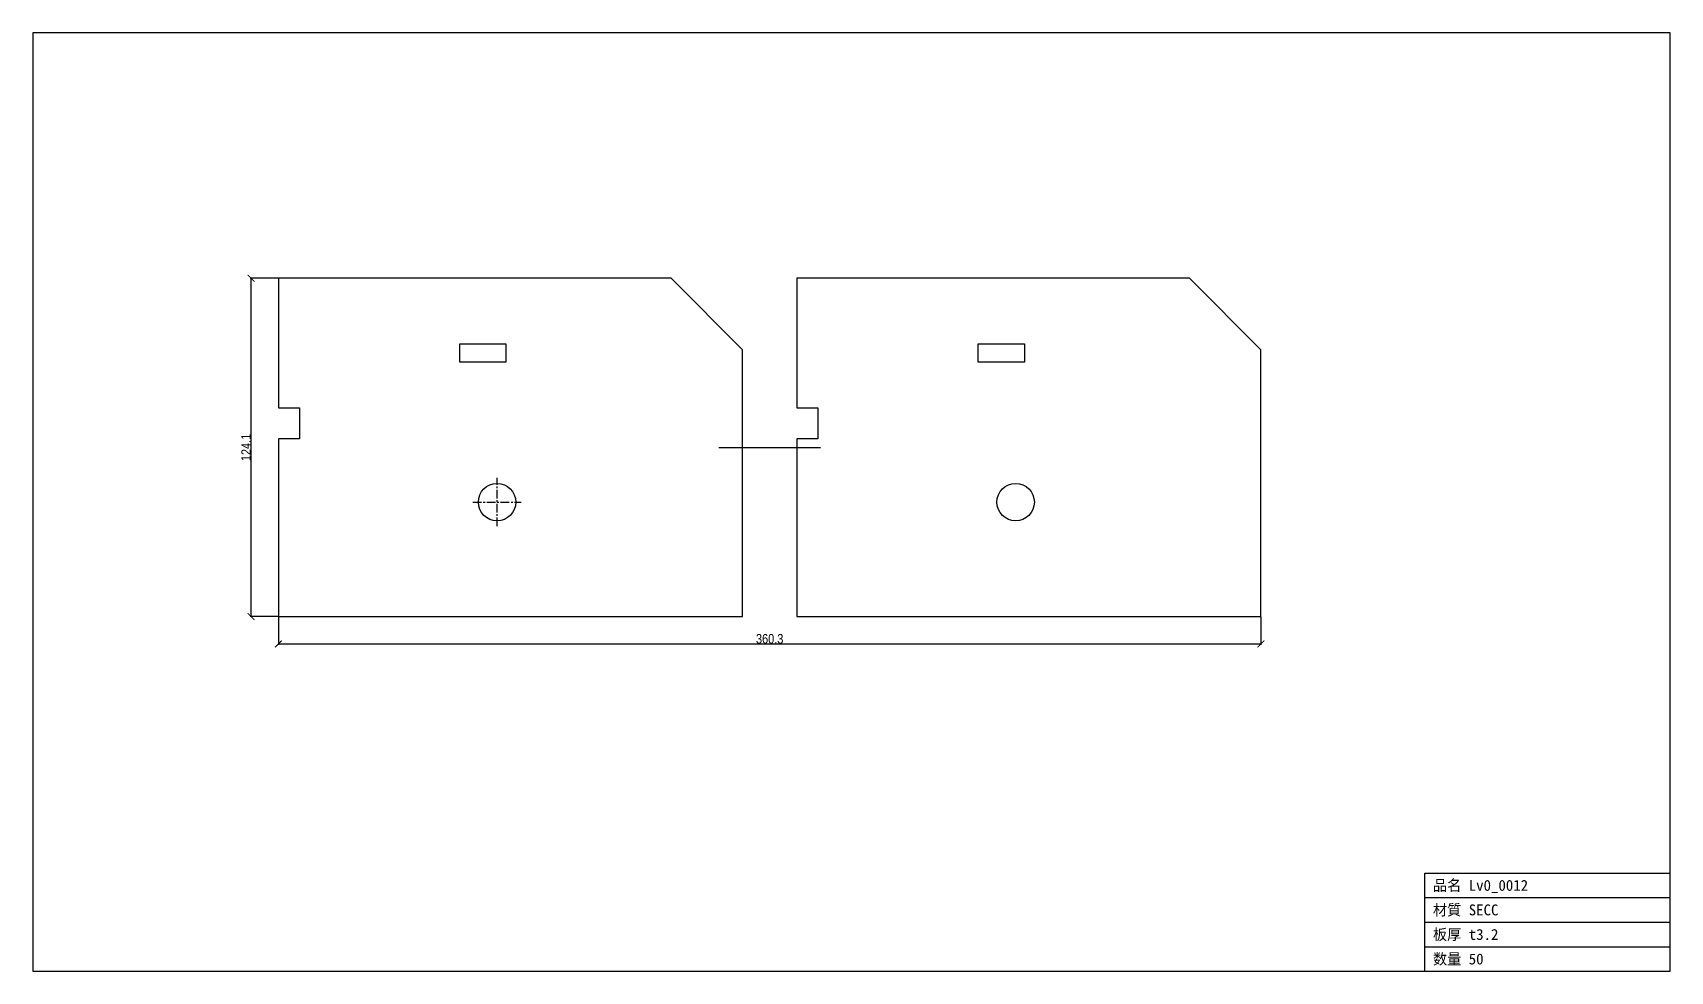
# Model space of a CAD drawing. Header units: millimetres. Extents: x -90 to 510, y -130 to 214.
import ezdxf

# ---------------------------------------------------------------- set-up
doc = ezdxf.new("R2010")
doc.units = ezdxf.units.MM
doc.linetypes.add('CENTER', pattern=[5.08, 3.175, -0.635, 0.635, -0.635])
for name, color, linetype in [('ケガキ', 7, 'Continuous'), ('中心線', 7, 'Continuous'), ('図枠', 7, 'Continuous'), ('外形', 7, 'Continuous'), ('寸法', 7, 'Continuous'), ('文字', 7, 'Continuous')]:
    doc.layers.add(name, color=color, linetype=linetype)
doc.styles.add('OpenSansCondensed-Light', font='OpenSansCondensed-Light.ttf')
doc.dimstyles.new('EZDXF', dxfattribs={"dimtxt": 0.25, "dimasz": 0.175, "dimexe": 0.375, "dimexo": 0.125, "dimgap": 0.1, "dimtad": 1, "dimlfac": 100, "dimzin": 12, "dimdsep": 46, "dimtxsty": 'OpenSansCondensed-Light', "dimblk": 'ARCHTICK', "dimcen": 2.5, "dimazin": 3, "dimtfac": 0.5, "dimtmove": 2, "dimatfit": 3})

# ---------------------------------------------------------------- blocks, each defined once
blk = doc.blocks.new('_ARCHTICK')
at = {"color": 0, "linetype": 'BYBLOCK', "const_width": 0.15}
blk.add_lwpolyline([(-0.5, -0.5), (0.5, 0.5)], dxfattribs=at)

msp = doc.modelspace()

# ---------------------------------------------------------------- linework, layer by layer
at = {"layer": 'ケガキ'}
msp.add_line((161.51, 62.04), (198.74, 62.04), dxfattribs=at)
at = {"layer": '中心線', "color": 1, "linetype": 'CENTER'}
for p, q in [((80.18, 33.14), (80.18, 50.86)), ((71.32, 42), (89.04, 42))]:
    msp.add_line(p, q, dxfattribs=at)
at = {"layer": '図枠'}
for p, q in [((510.31, 214.15), (-90.06, 214.15)), ((-90.06, 214.15), (-90.06, -130.06)), ((510.31, -130.06), (510.31, 214.15)), ((420.31, -130.06), (420.31, -94.06)), ((420.31, -94.06), (510.31, -94.06)), ((420.31, -103.06), (510.31, -103.06)), ((420.31, -112.06), (510.31, -112.06)), ((420.31, -121.06), (510.31, -121.06)), ((-90.06, -130.06), (510.31, -130.06))]:
    msp.add_line(p, q, dxfattribs=at)
at = {"layer": '外形'}
for p, q in [((143.95, 124.09), (0, 124.09)), ((0, 124.09), (0, 76.56)), ((170.13, 97.91), (143.95, 124.09)), ((334.07, 124.09), (190.13, 124.09)), ((190.13, 124.09), (190.13, 76.56)), ((360.25, 97.91), (334.07, 124.09)), ((66.47, 93.3), (66.47, 100.02)), ((66.47, 100.02), (83.41, 100.02)), ((83.41, 100.02), (83.41, 93.3)), ((170.13, 0), (170.13, 97.91)), ((256.6, 93.3), (256.6, 100.02)), ((256.6, 100.02), (273.54, 100.02)), ((273.54, 100.02), (273.54, 93.3)), ((360.25, 0), (360.25, 97.91)), ((83.41, 93.3), (66.47, 93.3)), ((273.54, 93.3), (256.6, 93.3)), ((0, 76.56), (7.68, 76.56)), ((7.68, 76.56), (7.68, 65.23)), ((190.13, 76.56), (197.81, 76.56)), ((197.81, 76.56), (197.81, 65.23)), ((7.68, 65.23), (0, 65.23)), ((0, 65.23), (0, 0)), ((197.81, 65.23), (190.13, 65.23)), ((190.13, 65.23), (190.13, 0)), ((0, 0), (170.13, 0)), ((190.13, 0), (360.25, 0))]:
    msp.add_line(p, q, dxfattribs=at)
for centre in [(80.18, 42), (270.3, 42)]:
    msp.add_circle(centre, 6.86, dxfattribs=at)

# ---------------------------------------------------------------- texts
at = {"layer": '文字'}
for s, p in [('品名 Lv0_0012', (423.31, -100.56)), ('材質 SECC', (423.31, -109.56)), ('板厚 t3.2', (423.31, -118.56)), ('数量 50', (423.31, -127.56))]:
    msp.add_text(s, height=4, dxfattribs=at).set_placement(p)

# ---------------------------------------------------------------- dimensions: what is measured, and where the dimension line sits
at = {"layer": '寸法'}
msp.add_linear_dim(base=(-10, 0), p1=(0, 0), p2=(0, 124.09), angle=90, dimstyle='EZDXF', override={"dimtxt": 3.5, "dimasz": 2.5, "dimdec": 1, "dimlfac": 1}, dxfattribs=at).render()
msp.add_linear_dim(base=(0, -10), p1=(0, 0), p2=(360.2502, 0), dimstyle='EZDXF', override={"dimtxt": 3.5, "dimasz": 2.5, "dimdec": 1, "dimlfac": 1}, dxfattribs=at).render()

doc.saveas('drawing.dxf')
